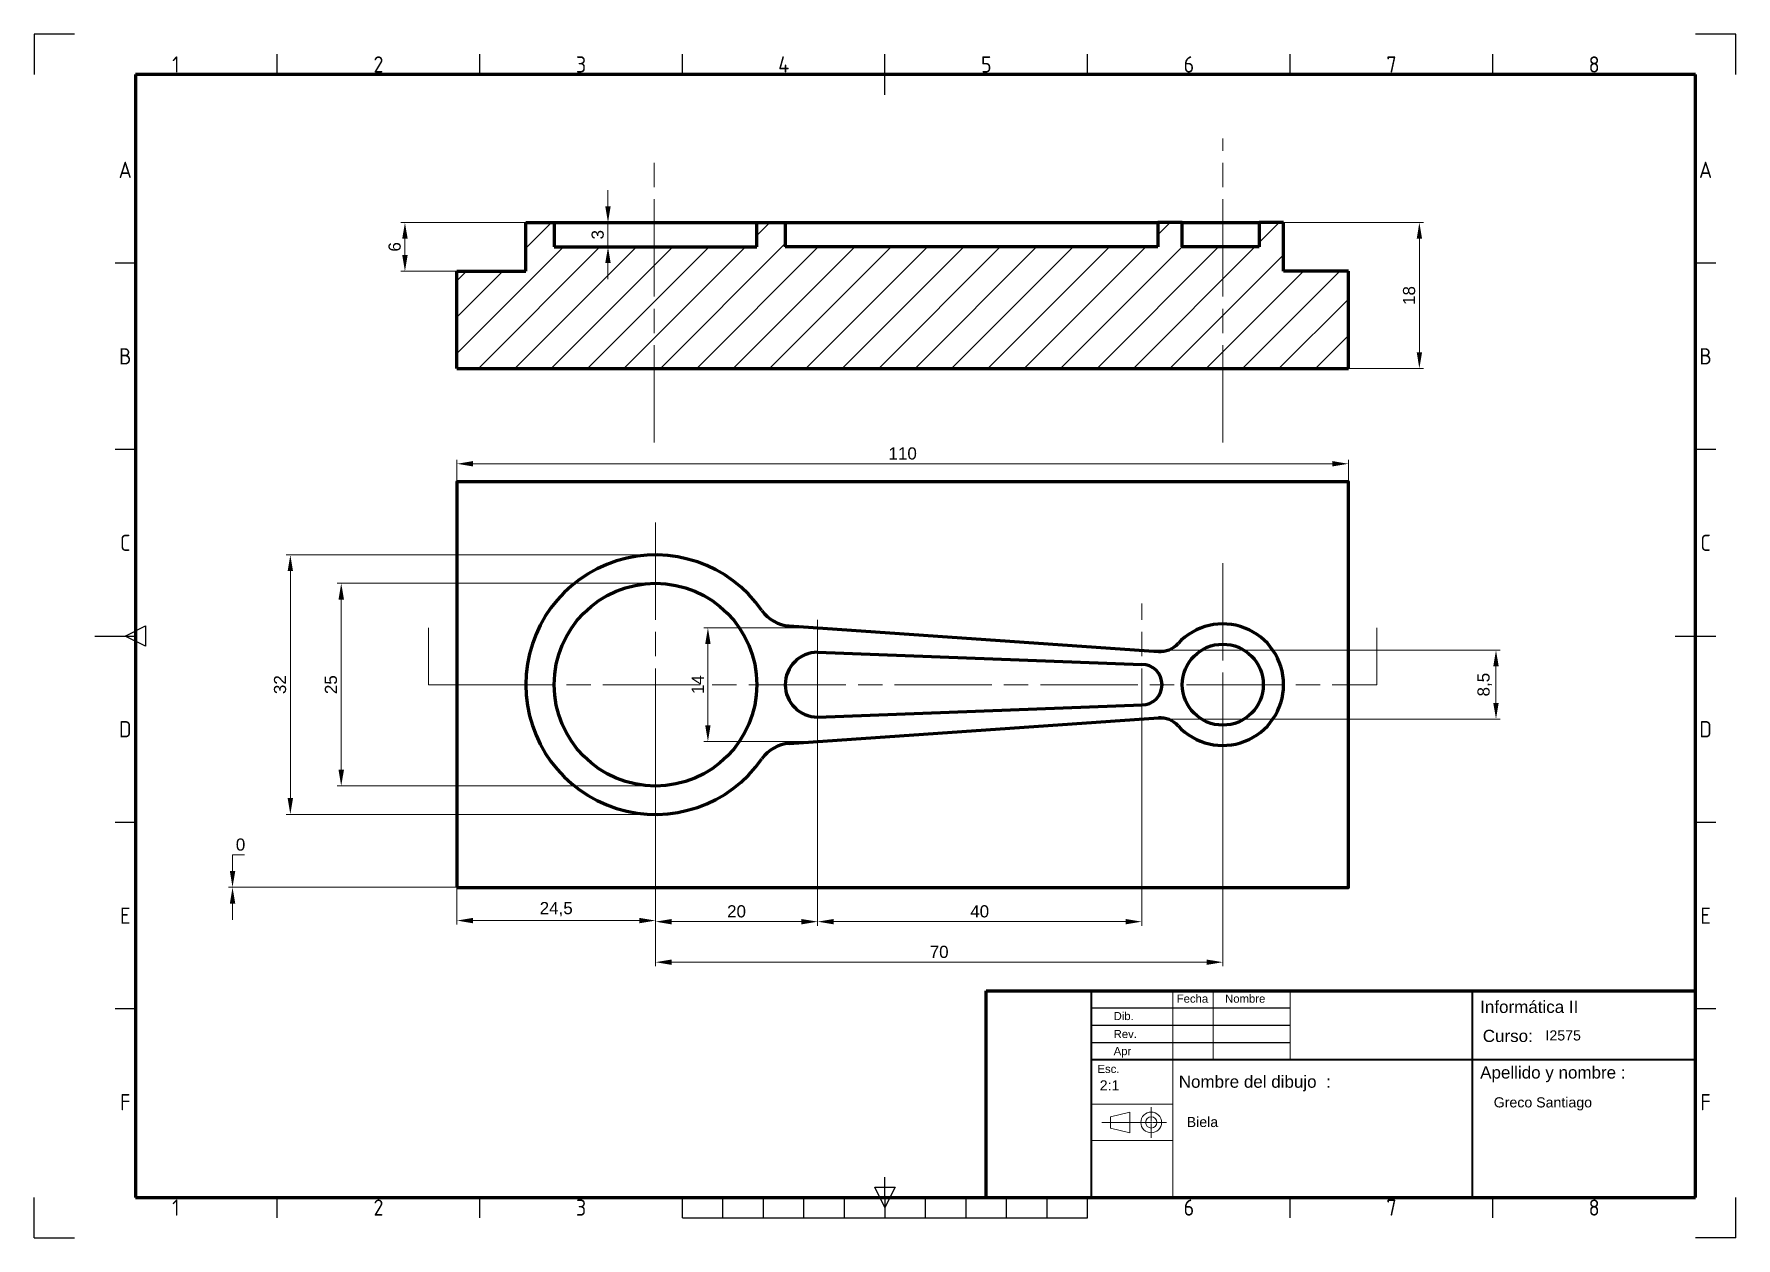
# Paper-space layout 'Presentación1' of a CAD drawing. Header units: millimetres. Extents: x -224 to 196, y -47 to 250.
import ezdxf
from ezdxf.enums import TextEntityAlignment as Align

# ---------------------------------------------------------------- set-up
doc = ezdxf.new("R2010")
doc.units = ezdxf.units.MM
doc.linetypes.add('ACAD_ISO08W100', pattern=[36, 24, -3, 6, -3])
doc.linetypes.add('CENTER2', pattern=[28.575, 19.05, -3.175, 3.175, -3.175])
for name, color, linetype, lineweight in [('Contornos visibles', 1, 'Continuous', 100), ('Cortes', 6, 'Continuous', 20), ('Cotas', 5, 'Continuous', 20), ('Ejes', 3, 'ACAD_ISO08W100', 20)]:
    doc.layers.add(name, color=color, linetype=linetype, lineweight=lineweight)
doc.styles.add('ISO Proportional', font='isocp.shx')
doc.styles.get("Standard").update_dxf_attribs({"font": 'arial.ttf'})
doc.dimstyles.new('Info 2', dxfattribs={"dimscale": 0, "dimtxt": 3, "dimasz": 4, "dimexe": 1, "dimexo": 0, "dimgap": 1, "dimtad": 1, "dimtoh": 1, "dimlfac": 0.5, "dimtxsty": 'Standard', "dimcen": 0, "dimclrd": 256, "dimclre": 256, "dimclrt": 256, "dimadec": 1, "dimazin": 0, "dimtfac": 1, "dimtmove": 0, "dimatfit": 3, "dimfxl": 1, "dimlwd": -1, "dimlwe": -1, "dimarcsym": 0})

# ---------------------------------------------------------------- blocks, each defined once
blk = doc.blocks.new('*U27')
at = {"color": 0, "linetype": 'CENTER2', "lineweight": 20, "ltscale": 3, "transparency": 16777216}
for p, q in [((-12.18, 0), (-0.28, 0)), ((0, 0.28), (0, 3.78)), ((0.28, 0), (3.78, 0)), ((0, -3.78), (0, -0.28))]:
    blk.add_line(p, q, dxfattribs=at)
at = {"color": 0, "linetype": 'Continuous', "lineweight": 20, "ltscale": 3, "transparency": 16777216}
for p, q in [((-0.14, 0), (0.14, 0)), ((0, -0.14), (0, 0.14))]:
    blk.add_line(p, q, dxfattribs=at)
blk = doc.blocks.new('*D99')
at = {"layer": 'Cotas', "transparency": 16777216}
for p, q in [((-119.37, 89.99), (-119.37, 30.79)), ((-70.37, 89.99), (-70.37, 30.79)), ((-74.37, 31.79), (-115.37, 31.79))]:
    blk.add_line(p, q, dxfattribs=at)
for points in [[(-115.37, 32.46), (-115.37, 31.12), (-119.37, 31.79)], [(-74.37, 32.46), (-74.37, 31.12), (-70.37, 31.79)]]:
    blk.add_solid(points, dxfattribs=at)
at = {"layer": 'Defpoints', "color": 0, "transparency": 16777216}
for p in [(-119.37, 89.99), (-70.37, 89.99), (-119.37, 31.79)]:
    blk.add_point(p, dxfattribs=at)
at = {"layer": 'Cotas', "transparency": 16777216, "insert": (-94.87, 34.59), "char_height": 3, "attachment_point": 5}
blk.add_mtext('24,5', dxfattribs=at)
blk = doc.blocks.new('*D100')
at = {"layer": 'Cotas', "transparency": 16777216}
for p, q in [((-70.37, 89.99), (-70.37, 30.52)), ((-30.37, 89.99), (-30.37, 30.52)), ((-66.37, 31.52), (-34.37, 31.52))]:
    blk.add_line(p, q, dxfattribs=at)
for points in [[(-66.37, 32.18), (-66.37, 30.85), (-70.37, 31.52)], [(-34.37, 32.18), (-34.37, 30.85), (-30.37, 31.52)]]:
    blk.add_solid(points, dxfattribs=at)
at = {"layer": 'Defpoints', "color": 0, "transparency": 16777216}
for p in [(-70.37, 89.99), (-30.37, 89.99), (-30.37, 31.52)]:
    blk.add_point(p, dxfattribs=at)
at = {"layer": 'Cotas', "transparency": 16777216, "insert": (-50.37, 34.05), "char_height": 3, "attachment_point": 5}
blk.add_mtext('20', dxfattribs=at)
blk = doc.blocks.new('*D101')
at = {"layer": 'Cotas', "transparency": 16777216}
for p, q in [((-30.37, 89.99), (-30.37, 30.52)), ((49.63, 89.99), (49.63, 30.52)), ((-26.37, 31.52), (45.63, 31.52))]:
    blk.add_line(p, q, dxfattribs=at)
for points in [[(-26.37, 32.18), (-26.37, 30.85), (-30.37, 31.52)], [(45.63, 32.18), (45.63, 30.85), (49.63, 31.52)]]:
    blk.add_solid(points, dxfattribs=at)
at = {"layer": 'Defpoints', "color": 0, "transparency": 16777216}
for p in [(-30.37, 89.99), (49.63, 89.99), (49.63, 31.52)]:
    blk.add_point(p, dxfattribs=at)
at = {"layer": 'Cotas', "transparency": 16777216, "insert": (9.63, 34.05), "char_height": 3, "attachment_point": 5}
blk.add_mtext('40', dxfattribs=at)
blk = doc.blocks.new('*D102')
at = {"layer": 'Cotas', "transparency": 16777216}
for p, q in [((-70.37, 89.99), (-70.37, 20.52)), ((69.63, 89.99), (69.63, 20.52)), ((-66.37, 21.52), (65.63, 21.52))]:
    blk.add_line(p, q, dxfattribs=at)
for points in [[(-66.37, 22.18), (-66.37, 20.85), (-70.37, 21.52)], [(65.63, 22.18), (65.63, 20.85), (69.63, 21.52)]]:
    blk.add_solid(points, dxfattribs=at)
at = {"layer": 'Defpoints', "color": 0, "transparency": 16777216}
for p in [(-70.37, 89.99), (69.63, 89.99), (69.63, 21.52)]:
    blk.add_point(p, dxfattribs=at)
at = {"layer": 'Cotas', "transparency": 16777216, "insert": (-0.37, 24.05), "char_height": 3, "attachment_point": 5}
blk.add_mtext('70', dxfattribs=at)
blk = doc.blocks.new('*D103')
at = {"layer": 'Cotas', "transparency": 16777216}
for p, q in [((-70.37, 121.99), (-161.48, 121.99)), ((-160.48, 117.99), (-160.48, 61.99)), ((-70.37, 57.99), (-161.48, 57.99))]:
    blk.add_line(p, q, dxfattribs=at)
for points in [[(-161.15, 117.99), (-159.82, 117.99), (-160.48, 121.99)], [(-161.15, 61.99), (-159.82, 61.99), (-160.48, 57.99)]]:
    blk.add_solid(points, dxfattribs=at)
at = {"layer": 'Defpoints', "color": 0, "transparency": 16777216}
for p in [(-70.37, 121.99), (-160.48, 57.99), (-70.37, 57.99)]:
    blk.add_point(p, dxfattribs=at)
at = {"layer": 'Cotas', "transparency": 16777216, "insert": (-163.01, 89.99), "char_height": 3, "attachment_point": 5, "rotation": 90}
blk.add_mtext('32', dxfattribs=at)
blk = doc.blocks.new('*D104')
at = {"layer": 'Cotas', "transparency": 16777216}
for p, q in [((-70.37, 114.99), (-148.92, 114.99)), ((-147.92, 110.99), (-147.92, 68.99)), ((-70.37, 64.99), (-148.92, 64.99))]:
    blk.add_line(p, q, dxfattribs=at)
for points in [[(-148.59, 110.99), (-147.25, 110.99), (-147.92, 114.99)], [(-148.59, 68.99), (-147.25, 68.99), (-147.92, 64.99)]]:
    blk.add_solid(points, dxfattribs=at)
at = {"layer": 'Defpoints', "color": 0, "transparency": 16777216}
for p in [(-70.37, 114.99), (-147.92, 64.99), (-70.37, 64.99)]:
    blk.add_point(p, dxfattribs=at)
at = {"layer": 'Cotas', "transparency": 16777216, "insert": (-150.45, 89.99), "char_height": 3, "attachment_point": 5, "rotation": 90}
blk.add_mtext('25', dxfattribs=at)
blk = doc.blocks.new('*D105')
at = {"layer": 'Cotas', "transparency": 16777216}
for p, q in [((-174.75, 43.99), (-174.75, 47.99)), ((-174.75, 47.99), (-171.79, 47.99)), ((-70.37, 39.99), (-175.75, 39.99)), ((-70.37, 39.99), (-175.75, 39.99)), ((-174.75, 35.99), (-174.75, 31.99))]:
    blk.add_line(p, q, dxfattribs=at)
for points in [[(-175.41, 43.99), (-174.08, 43.99), (-174.75, 39.99)], [(-175.41, 35.99), (-174.08, 35.99), (-174.75, 39.99)]]:
    blk.add_solid(points, dxfattribs=at)
at = {"layer": 'Defpoints', "color": 0, "transparency": 16777216}
for p in [(-174.75, 39.99), (-70.37, 39.99), (-70.37, 39.99)]:
    blk.add_point(p, dxfattribs=at)
at = {"layer": 'Cotas', "transparency": 16777216, "insert": (-172.77, 50.52), "char_height": 3, "attachment_point": 5}
blk.add_mtext('0', dxfattribs=at)
blk = doc.blocks.new('*D106')
at = {"layer": 'Cotas', "transparency": 16777216}
for p, q in [((49.63, 98.49), (138.05, 98.49)), ((137.05, 94.49), (137.05, 85.49)), ((49.63, 81.49), (138.05, 81.49))]:
    blk.add_line(p, q, dxfattribs=at)
for points in [[(136.38, 94.49), (137.72, 94.49), (137.05, 98.49)], [(136.38, 85.49), (137.72, 85.49), (137.05, 81.49)]]:
    blk.add_solid(points, dxfattribs=at)
at = {"layer": 'Defpoints', "color": 0, "transparency": 16777216}
for p in [(49.63, 98.49), (49.63, 81.49), (137.05, 81.49)]:
    blk.add_point(p, dxfattribs=at)
at = {"layer": 'Cotas', "transparency": 16777216, "insert": (134.25, 89.99), "char_height": 3, "attachment_point": 5, "rotation": 90}
blk.add_mtext('8,5', dxfattribs=at)
blk = doc.blocks.new('*D107')
at = {"layer": 'Cotas', "transparency": 16777216}
for p, q in [((-30.37, 103.99), (-58.43, 103.99)), ((-57.43, 99.99), (-57.43, 79.99)), ((-30.37, 75.99), (-58.43, 75.99))]:
    blk.add_line(p, q, dxfattribs=at)
for points in [[(-58.1, 99.99), (-56.77, 99.99), (-57.43, 103.99)], [(-58.1, 79.99), (-56.77, 79.99), (-57.43, 75.99)]]:
    blk.add_solid(points, dxfattribs=at)
at = {"layer": 'Defpoints', "color": 0, "transparency": 16777216}
for p in [(-30.37, 103.99), (-57.43, 75.99), (-30.37, 75.99)]:
    blk.add_point(p, dxfattribs=at)
at = {"layer": 'Cotas', "transparency": 16777216, "insert": (-59.94, 89.99), "char_height": 3, "attachment_point": 5, "rotation": 90}
blk.add_mtext('14', dxfattribs=at)
blk = doc.blocks.new('*D108')
at = {"layer": 'Cotas', "transparency": 16777216}
for p, q in [((-119.37, 139.99), (-119.37, 145.48)), ((-115.37, 144.48), (96.63, 144.48)), ((100.63, 139.99), (100.63, 145.48))]:
    blk.add_line(p, q, dxfattribs=at)
for points in [[(-115.37, 145.15), (-115.37, 143.81), (-119.37, 144.48)], [(96.63, 145.15), (96.63, 143.81), (100.63, 144.48)]]:
    blk.add_solid(points, dxfattribs=at)
at = {"layer": 'Defpoints', "color": 0, "transparency": 16777216}
for p in [(100.63, 144.48), (-119.37, 139.99), (100.63, 139.99)]:
    blk.add_point(p, dxfattribs=at)
at = {"layer": 'Cotas', "transparency": 16777216, "insert": (-9.37, 147.01), "char_height": 3, "attachment_point": 5}
blk.add_mtext('110', dxfattribs=at)
blk = doc.blocks.new('*D109')
at = {"layer": 'Cotas', "transparency": 16777216}
for p, q in [((-102.37, 203.99), (-133.2, 203.99)), ((-132.2, 195.99), (-132.2, 199.99)), ((-102.37, 191.99), (-133.2, 191.99))]:
    blk.add_line(p, q, dxfattribs=at)
for points in [[(-132.87, 199.99), (-131.53, 199.99), (-132.2, 203.99)], [(-132.87, 195.99), (-131.53, 195.99), (-132.2, 191.99)]]:
    blk.add_solid(points, dxfattribs=at)
at = {"layer": 'Defpoints', "color": 0, "transparency": 16777216}
for p in [(-132.2, 203.99), (-102.37, 203.99), (-102.37, 191.99)]:
    blk.add_point(p, dxfattribs=at)
at = {"layer": 'Cotas', "transparency": 16777216, "insert": (-134.73, 197.99), "char_height": 3, "attachment_point": 5, "rotation": 90}
blk.add_mtext('6', dxfattribs=at)
blk = doc.blocks.new('*D110')
at = {"layer": 'Cotas', "transparency": 16777216}
for p, q in [((84.63, 203.99), (119.14, 203.99)), ((118.14, 199.99), (118.14, 171.99)), ((100.63, 167.99), (119.14, 167.99))]:
    blk.add_line(p, q, dxfattribs=at)
for points in [[(117.48, 199.99), (118.81, 199.99), (118.14, 203.99)], [(117.48, 171.99), (118.81, 171.99), (118.14, 167.99)]]:
    blk.add_solid(points, dxfattribs=at)
at = {"layer": 'Defpoints', "color": 0, "transparency": 16777216}
for p in [(84.63, 203.99), (100.63, 167.99), (118.14, 167.99)]:
    blk.add_point(p, dxfattribs=at)
at = {"layer": 'Cotas', "transparency": 16777216, "insert": (115.61, 185.99), "char_height": 3, "attachment_point": 5, "rotation": 90}
blk.add_mtext('18', dxfattribs=at)
blk = doc.blocks.new('*D111')
at = {"layer": 'Cotas', "transparency": 16777216}
for p, q in [((-82.09, 207.99), (-82.09, 211.99)), ((-82.09, 203.99), (-81.09, 203.99)), ((-82.09, 197.99), (-82.09, 203.99)), ((-82.09, 197.99), (-81.09, 197.99)), ((-82.09, 193.99), (-82.09, 189.99))]:
    blk.add_line(p, q, dxfattribs=at)
for points in [[(-82.76, 207.99), (-81.43, 207.99), (-82.09, 203.99)], [(-82.76, 193.99), (-81.43, 193.99), (-82.09, 197.99)]]:
    blk.add_solid(points, dxfattribs=at)
at = {"layer": 'Defpoints', "color": 0, "transparency": 16777216}
for p in [(-82.09, 203.99), (-82.09, 203.99), (-82.09, 197.99)]:
    blk.add_point(p, dxfattribs=at)
at = {"layer": 'Cotas', "transparency": 16777216, "insert": (-84.63, 200.99), "char_height": 3, "attachment_point": 5, "rotation": 90}
blk.add_mtext('3', dxfattribs=at)

psp = doc.layouts.new('Presentación1')

# ---------------------------------------------------------------- hatches: boundary and pattern name
at = {"layer": 'Cortes'}
h = psp.add_hatch(dxfattribs=at)
h.set_pattern_fill('ANSI31', color=256, scale=2)
h.set_pattern_definition([(45, (-119.367, 27.986), (-4.49013, 4.49013), [])])
h.paths.add_polyline_path([(-95.367, 197.986), (-95.367, 203.986), (-102.367, 203.986), (-102.367, 191.986), (-119.367, 191.986), (-119.367, 167.986), (100.633, 167.986), (100.633, 191.986), (84.633, 191.986), (84.633, 203.986), (78.633, 203.986), (78.633, 197.986), (59.633, 197.986), (59.633, 203.986), (53.633, 203.986), (53.633, 197.986), (-38.367, 197.986), (-38.367, 203.986), (-45.367, 203.986), (-45.367, 197.986)])

# ---------------------------------------------------------------- linework, layer by layer
for p, q in [((-223.732, 250.492), (-223.732, 240.492)), ((-213.732, 250.492), (-223.732, 250.492)), ((196.268, 250.492), (186.268, 250.492)), ((196.268, 240.492), (196.268, 250.492)), ((-163.732, 240.492), (-163.732, 245.492)), ((-113.732, 240.492), (-113.732, 245.492)), ((-63.732, 240.492), (-63.732, 245.492)), ((-13.732, 235.492), (-13.732, 245.492)), ((36.268, 240.492), (36.268, 245.492)), ((86.268, 240.492), (86.268, 245.492)), ((136.268, 240.492), (136.268, 245.492)), ((-198.732, 193.992), (-203.732, 193.992)), ((191.268, 193.992), (186.268, 193.992)), ((-198.732, 147.992), (-203.732, 147.992)), ((191.268, 147.992), (186.268, 147.992)), ((-208.732, 101.992), (-198.732, 101.992)), ((-201.232, 101.992), (-196.232, 104.492)), ((-196.232, 99.492), (-201.232, 101.992)), ((-196.232, 104.492), (-196.232, 99.492)), ((181.268, 101.992), (191.268, 101.992)), ((-198.732, 55.992), (-203.732, 55.992)), ((191.268, 55.992), (186.268, 55.992)), ((-198.732, 9.992), (-203.732, 9.992)), ((37.268, 10.242), (86.268, 10.242)), ((191.268, 9.992), (186.268, 9.992)), ((37.268, 5.992), (86.268, 5.992)), ((37.268, 1.742), (86.268, 1.742)), ((-13.732, -36.508), (-13.732, -31.508)), ((-223.732, -46.508), (-223.732, -36.508)), ((-163.732, -41.508), (-163.732, -36.508)), ((-113.732, -41.508), (-113.732, -36.508)), ((-63.732, -41.508), (-63.732, -36.508)), ((-53.732, -41.508), (-53.732, -36.508)), ((-43.732, -41.508), (-43.732, -36.508)), ((-33.732, -41.508), (-33.732, -36.508)), ((-23.732, -41.508), (-23.732, -36.508)), ((-16.232, -34.008), (-11.232, -34.008)), ((-13.732, -39.008), (-16.232, -34.008)), ((-11.232, -34.008), (-13.732, -39.008)), ((-13.732, -36.508), (-13.732, -41.508)), ((-3.732, -41.508), (-3.732, -36.508)), ((6.268, -41.508), (6.268, -36.508)), ((16.268, -41.508), (16.268, -36.508)), ((26.268, -41.508), (26.268, -36.508)), ((36.268, -41.508), (36.268, -36.508)), ((86.268, -41.508), (86.268, -36.508)), ((136.268, -41.508), (136.268, -36.508)), ((196.268, -46.508), (196.268, -36.508)), ((-63.732, -41.508), (36.268, -41.508)), ((-223.732, -46.508), (-213.732, -46.508)), ((196.268, -46.508), (186.268, -46.508))]:
    psp.add_line(p, q)
at = {"lineweight": 80}
for p, q in [((186.268, 240.492), (-198.732, 240.492)), ((-198.732, 240.492), (-198.732, -36.508)), ((186.268, -36.508), (186.268, 240.492)), ((11.268, 14.492), (186.268, 14.492)), ((11.268, -36.508), (11.268, 14.492)), ((-198.732, -36.508), (186.268, -36.508))]:
    psp.add_line(p, q, dxfattribs=at)
at = {"lineweight": 40}
for p, q in [((37.268, -36.508), (37.268, 14.492)), ((131.268, -36.508), (131.268, 14.492)), ((37.268, -2.508), (186.268, -2.508))]:
    psp.add_line(p, q, dxfattribs=at)
at = {"lineweight": 20}
for p, q in [((57.268, -36.508), (57.268, 14.492)), ((67.268, -2.508), (67.268, 14.492)), ((86.268, -2.508), (86.268, 14.492)), ((37.268, -13.508), (57.268, -13.508)), ((46.707, -15.453), (41.883, -16.626)), ((41.883, -16.626), (41.883, -19.389)), ((46.707, -15.453), (46.707, -20.563)), ((41.883, -19.389), (46.707, -20.563)), ((37.268, -22.508), (57.268, -22.508))]:
    psp.add_line(p, q, dxfattribs=at)
for radius in [2.555, 1.382]:
    psp.add_circle((51.962, -18.008), radius, dxfattribs=at)
at = {"layer": 'Contornos visibles'}
for p, q in [((-102.367, 191.986), (-102.367, 203.986)), ((-102.367, 203.986), (-95.367, 203.986)), ((-95.367, 203.986), (-95.367, 197.986)), ((-95.367, 203.986), (-45.367, 203.986)), ((-45.367, 197.986), (-45.367, 203.986)), ((-45.367, 203.986), (-38.367, 203.986)), ((-38.367, 203.986), (-38.367, 197.986)), ((-38.367, 203.986), (53.633, 203.986)), ((59.633, 203.986), (53.633, 203.986)), ((53.633, 203.986), (53.633, 197.986)), ((59.633, 197.986), (59.633, 203.986)), ((59.633, 203.986), (78.633, 203.986)), ((84.633, 203.986), (78.633, 203.986)), ((78.633, 203.986), (78.633, 197.986)), ((84.633, 191.986), (84.633, 203.986)), ((-95.367, 197.986), (-45.367, 197.986)), ((53.633, 197.986), (-38.367, 197.986)), ((78.633, 197.986), (59.633, 197.986)), ((-119.367, 167.986), (-119.367, 191.986)), ((-119.367, 191.986), (-102.367, 191.986)), ((100.633, 191.986), (84.633, 191.986)), ((100.633, 167.986), (100.633, 191.986)), ((-119.367, 167.986), (100.633, 167.986)), ((-37.359, 104.467), (53.753, 98.203)), ((-30.367, 97.986), (49.685, 94.986)), ((-30.367, 81.986), (49.704, 84.986)), ((-37.359, 75.505), (53.753, 81.769))]:
    psp.add_line(p, q, dxfattribs=at)
psp.add_lwpolyline([(-119.367, 39.986), (100.633, 39.986), (100.633, 139.986), (-119.367, 139.986)], close=True, dxfattribs=at)
for centre, radius in [((-70.367, 89.986), 25), ((69.633, 89.986), 10)]:
    psp.add_circle(centre, radius, dxfattribs=at)
for centre, radius, start, end in [((-70.367, 89.986), 32, 34.90261, 325.09739), ((-36.742, 113.446), 9, 214.90261, 266.0671), ((69.633, 89.986), 15, 222.55646, 137.44354), ((-30.367, 89.986), 8, 90, 270), ((54.164, 104.189), 6, 266.0671, 317.44354), ((49.633, 89.986), 5.002, 270, 90), ((54.164, 75.784), 6, 42.55646, 93.9329), ((-36.742, 66.527), 9, 93.9329, 145.09739)]:
    psp.add_arc(centre, radius, start, end, dxfattribs=at)
at = {"layer": 'Cortes'}
for points in [[(-119.367, 89.986), (-126.367, 89.986), (-126.367, 99.986), (-126.367, 103.986)], [(100.633, 89.986), (107.633, 89.986), (107.633, 99.986), (107.633, 103.986)]]:
    psp.add_lwpolyline(points, dxfattribs=at)
at = {"layer": 'Ejes'}
for p, q in [((69.633, 149.723), (69.633, 224.723)), ((-70.71, 149.723), (-70.71, 221.723)), ((-70.367, 129.986), (-70.367, 49.986)), ((69.633, 119.986), (69.633, 59.986)), ((49.633, 69.986), (49.633, 109.986)), ((-30.367, 105.986), (-30.367, 71.986)), ((-119.367, 89.986), (100.633, 89.986))]:
    psp.add_line(p, q, dxfattribs=at)

# ---------------------------------------------------------------- block references
at = {"linetype": 'CENTER2', "lineweight": 20, "ltscale": 3}
psp.add_blockref('*U27', (51.962, -18.008), dxfattribs=at)

# ---------------------------------------------------------------- texts
at = {"style": 'ISO Proportional'}
for s, p in [('1', (-188.732, 242.992)), ('2', (-138.732, 242.992)), ('3', (-88.732, 242.992)), ('4', (-38.732, 242.992)), ('5', (11.268, 242.992)), ('6', (61.268, 242.992)), ('7', (111.268, 242.992)), ('8', (161.268, 242.992)), ('A', (-201.232, 216.992)), ('A', (188.768, 216.992)), ('B', (-201.232, 170.992)), ('B', (188.768, 170.992)), ('C', (-201.232, 124.992)), ('C', (188.768, 124.992)), ('D', (-201.232, 78.992)), ('D', (188.768, 78.992)), ('E', (-201.232, 32.992)), ('E', (188.768, 32.992)), ('F', (-201.232, -13.008)), ('F', (188.768, -13.008)), ('1', (-188.732, -39.008)), ('2', (-138.732, -39.008)), ('3', (-88.732, -39.008)), ('6', (61.268, -39.008)), ('7', (111.268, -39.008)), ('8', (161.268, -39.008))]:
    psp.add_text(s, height=4, dxfattribs=at).set_placement(p, align=Align.MIDDLE)
at = {"lineweight": 20}
for s, height, p in [('Fecha', 2, (58.257, 11.53)), ('Nombre', 2, (70.197, 11.53)), ('Dib.', 2, (42.692, 7.237)), ('Informática II', 3, (133.145, 9.003)), ('Rev.', 2, (42.692, 2.804)), ('Curso: ', 3, (133.784, 1.836)), ('Apr', 2, (42.692, -1.418)), ('Esc.', 2, (38.694, -5.809)), ('Apellido y nombre : ', 3, (133.145, -7.18)), ('Nombre del dibujo  : ', 3, (58.761, -9.453))]:
    psp.add_text(s, height=height, dxfattribs=at).set_placement(p)
at = {"layer": 'Cotas', "char_height": 2.5, "attachment_point": 1}
for s, width, insert in [('I2575', 19.05143, (149.262, 4.704)), ('2:1', 16.51858, (39.248, -7.622)), ('Greco Santiago', 37.66237, (136.488, -11.804)), ('Biela', 56.60368, (60.722, -16.646))]:
    psp.add_mtext_dynamic_manual_height_columns(s, width=width, gutter_width=12.5, heights=[0], dxfattribs=dict(at, insert=insert))

# ---------------------------------------------------------------- dimensions: what is measured, and where the dimension line sits
at = {"layer": 'Cotas'}
for base, p1, p2, picture, middle in [((-82.094, 203.986), (-82.094, 197.986), (-82.094, 203.986), '*D111', (-84.626, 200.986)), ((-132.2, 203.986), (-102.367, 191.986), (-102.367, 203.986), '*D109', (-134.732, 197.986)), ((118.142, 167.986), (84.633, 203.986), (100.633, 167.986), '*D110', (115.61, 185.986)), ((-160.482, 57.986), (-70.367, 121.986), (-70.367, 57.986), '*D103', (-163.015, 89.986)), ((-147.921, 64.986), (-70.367, 114.986), (-70.367, 64.986), '*D104', (-150.453, 89.986)), ((-57.434, 75.986), (-30.367, 103.986), (-30.367, 75.986), '*D107', (-59.94, 89.986)), ((137.049, 81.486), (49.633, 98.486), (49.633, 81.486), '*D106', (134.246, 89.986)), ((-174.745986717, 39.986178238), (-70.366821491, 39.986178238), (-70.366821491, 39.986178238), '*D105', (-172.767814821, 50.517897201))]:
    dim = psp.add_linear_dim(base=base, p1=p1, p2=p2, angle=90, dimstyle='Info 2', dxfattribs=at)
    dim.commit()
    dim.dimension.update_dxf_attribs({"geometry": picture, "text_midpoint": middle})
for base, p1, p2, picture, middle in [((100.633, 144.479), (-119.367, 139.986), (100.633, 139.986), '*D108', (-9.367, 144.479)), ((-119.367, 31.789), (-70.367, 89.986), (-119.367, 89.986), '*D99', (-94.867, 31.789)), ((-30.367, 31.518), (-70.367, 89.986), (-30.367, 89.986), '*D100', (-50.367, 31.518)), ((69.633, 21.518), (-70.367, 89.986), (69.633, 89.986), '*D102', (-0.367, 21.518)), ((49.633, 31.518), (-30.367, 89.986), (49.633, 89.986), '*D101', (9.633, 31.518))]:
    dim = psp.add_linear_dim(base=base, p1=p1, p2=p2, dimstyle='Info 2', dxfattribs=at)
    dim.commit()
    dim.dimension.update_dxf_attribs({"geometry": picture, "text_midpoint": middle, "dimtype": 160})

doc.saveas('drawing.dxf')
